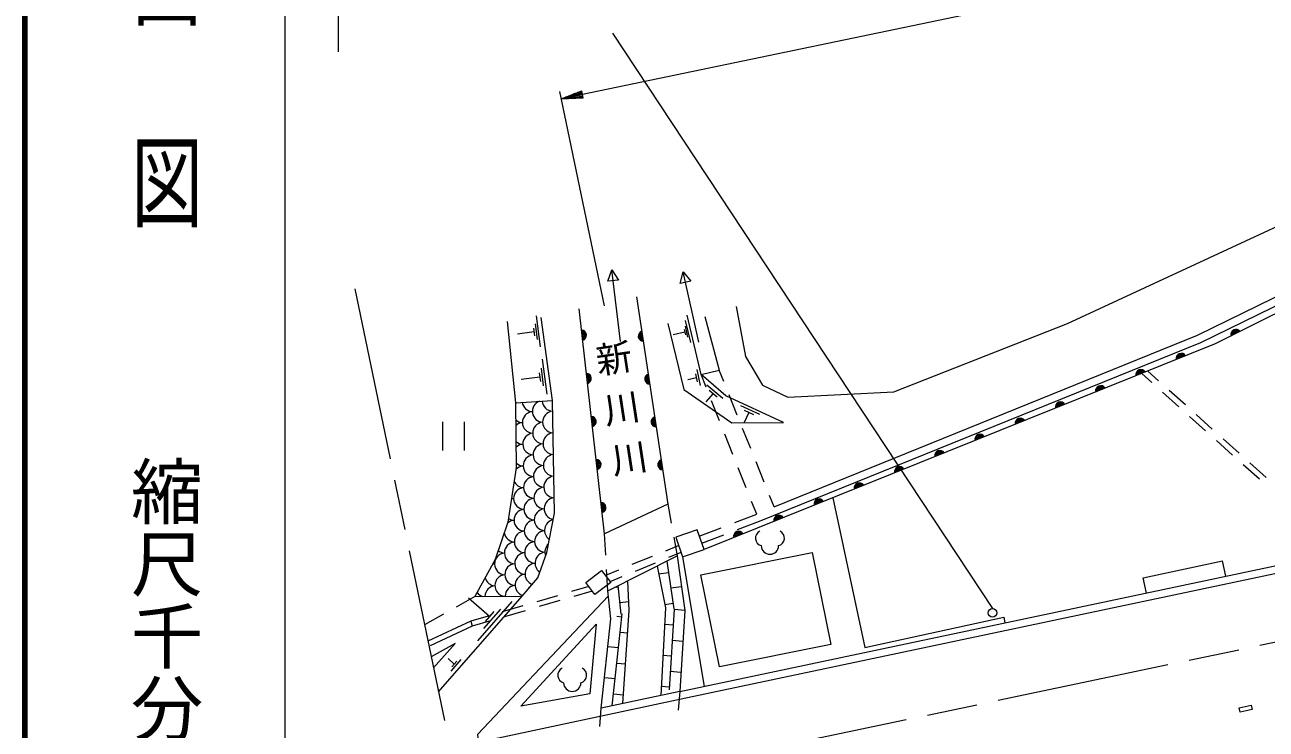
# Model space of a CAD drawing. Units: millimetres, scale not verified. Extents: x 40000 to 680000, y 20000 to 380000.
# Drawn here: x 40000 to 125886, y 272047 to 320789 of the extents above; entities that cross this region are included whole.
import ezdxf
from ezdxf.enums import TextEntityAlignment as Align

# ---------------------------------------------------------------- set-up
doc = ezdxf.new("R2010")
doc.units = ezdxf.units.MM
doc.header["$LTSCALE"] = 1000
doc.linetypes.add('CHAIN', pattern=[18.5, 12, -1.5, 3.5, -1.5])
for name, color, linetype, lineweight in [('M-BGD', 7, 'Continuous', 13), ('M-BMK', 2, 'CHAIN', 13), ('M-STR-HTXT', 7, 'Continuous', 13), ('M-STR-STR1', 1, 'Continuous', 13), ('M-STR-STRC', 7, 'Continuous', 13), ('M-STR-STRD', 7, 'Continuous', 13), ('M-TTL', 2, 'Continuous', 140), ('M-TTL-BAND', 7, 'Continuous', 13)]:
    doc.layers.add(name, color=color, linetype=linetype, lineweight=lineweight)
doc.layers.add('M-BMK-HTXT', color=7, linetype='Continuous')
doc.styles.add('@ＭＳ ゴシック', font='')
doc.styles.get('@ＭＳ ゴシック').set_extended_font_data('@MS Gothic')

msp = doc.modelspace()

# ---------------------------------------------------------------- linework, layer by layer
at = {"layer": 'M-BGD'}
for p, q in [((80326, 303039), (80607, 303829)), ((81216, 298866), (80607, 303829)), ((80607, 303829), (81070, 303130)), ((85339, 302881), (85540, 303695)), ((86639, 298817), (85540, 303695)), ((85540, 303695), (86071, 303046)), ((81070, 303130), (80326, 303039)), ((86071, 303046), (85339, 302881)), ((82328, 301969), (84499, 287610)), ((75378, 300640), (75651, 298509)), ((80113, 285555), (78351, 301138)), ((86785, 296587), (85834, 300687)), ((75197, 299805), (75265, 299272)), ((75305, 300089), (75441, 299024)), ((85676, 299928), (85858, 299166)), ((85687, 300333), (86050, 298809)), ((87048, 300595), (88038, 296883)), ((75231, 299538), (74095, 299393)), ((85665, 299523), (84852, 299329)), ((85620, 299713), (85711, 299332)), ((75797, 297658), (76108, 295233)), ((75629, 296404), (74336, 296238)), ((75590, 296707), (75668, 296100)), ((75713, 297031), (75869, 295818)), ((86461, 296351), (85871, 296226)), ((86403, 296628), (86520, 296075)), ((86491, 296936), (86726, 295829)), ((86785, 296587), (88038, 296883)), ((87138, 295703), (86785, 296587)), ((88352, 296102), (88038, 296883)), ((117979, 296026), (117276, 296659)), ((118440, 296154), (117693, 296826)), ((87195, 295884), (88289, 294959)), ((87345, 295507), (87892, 295045)), ((120299, 294482), (119184, 295485)), ((87619, 295276), (87126, 294692)), ((88064, 293381), (87508, 294774)), ((89287, 293783), (88726, 295174)), ((119838, 294354), (118723, 295357)), ((89527, 294447), (90825, 293842)), ((89770, 294123), (90420, 293820)), ((90095, 293971), (89772, 293279)), ((122158, 292810), (121043, 293813)), ((68898, 293325), (68898, 291325)), ((70398, 293325), (70398, 291325)), ((121697, 292682), (120581, 293685)), ((88990, 291059), (88434, 292452)), ((90221, 291464), (89660, 292856)), ((123555, 291010), (122440, 292014)), ((124017, 291138), (122901, 292142)), ((91155, 289145), (90595, 290537)), ((125414, 289339), (124299, 290342)), ((125875, 289467), (124760, 290470)), ((89916, 288737), (89360, 290130)), ((90639, 286924), (90286, 287808)), ((91844, 287437), (91529, 288218)), ((84499, 287610), (80113, 285555)), ((84499, 287610), (84729, 286314)), ((89114, 286341), (90639, 286924)), ((89299, 285856), (90824, 286438)), ((80197, 284092), (80113, 285555)), ((84904, 285329), (85134, 284033)), ((86655, 285403), (88180, 285985)), ((86840, 284917), (88365, 285499)), ((85240, 284748), (84325, 284377)), ((84564, 283942), (85402, 284286)), ((83398, 284001), (82008, 283438)), ((82252, 282990), (83639, 283561)), ((84427, 283679), (84901, 280365)), ((85313, 274652), (130648, 284224)), ((85421, 274143), (130737, 283711)), ((85514, 283965), (87012, 275010)), ((117380, 282530), (122872, 283690)), ((123096, 282629), (122872, 283690)), ((81081, 283062), (80166, 282691)), ((80338, 281631), (80254, 283093)), ((80490, 282264), (81328, 282609)), ((84544, 282863), (83858, 282764)), ((79015, 281916), (77813, 281563)), ((80804, 281864), (81066, 281890)), ((81254, 280002), (81056, 281990)), ((85438, 281904), (84696, 281798)), ((117604, 281470), (117380, 282530)), ((71141, 281235), (69833, 280498)), ((72142, 279842), (70695, 281109)), ((73691, 280882), (71316, 278169)), ((76854, 281282), (75414, 280860)), ((77025, 280948), (75585, 280526)), ((79254, 281601), (77984, 281229)), ((81173, 280820), (81785, 280882)), ((68962, 280007), (67655, 279270)), ((72917, 280362), (71729, 279006)), ((72439, 280181), (71845, 279503)), ((74455, 280579), (73015, 280156)), ((74626, 280244), (73186, 279822)), ((80646, 273659), (81326, 280035)), ((84848, 280734), (84291, 280655)), ((84926, 280362), (84569, 274763)), ((85672, 280271), (84923, 280318)), ((70853, 279523), (67890, 278138)), ((70957, 279169), (68044, 277808)), ((72056, 279875), (70853, 279523)), ((70853, 279523), (70957, 279169)), ((72227, 279541), (70957, 279169)), ((80955, 279867), (81304, 279829)), ((84855, 279245), (84271, 279283)), ((81190, 278760), (81705, 278705)), ((80330, 277771), (81076, 277692)), ((85535, 278125), (84786, 278173)), ((69711, 276553), (69282, 276929)), ((70172, 276862), (69466, 276056)), ((69888, 276754), (69535, 276351)), ((80962, 276623), (81557, 276559)), ((84718, 277100), (84151, 277136)), ((85398, 275979), (84650, 276027)), ((80102, 275633), (80848, 275554)), ((84581, 274954), (84030, 274989)), ((80734, 274485), (81409, 274413))]:
    msp.add_line(p, q, dxfattribs=at)
for points in [[(89209, 301292), (89850, 297832), (91029, 295858), (92798, 295012), (100128, 295397), (112150, 300126), (140295, 313186), (145165, 314544), (153086, 316069), (158212, 316172), (165799, 315493), (174079, 313416), (176898, 319466)], [(91844, 287437), (121138, 299318), (137972, 307556), (139767, 308353), (145846, 310361), (149205, 311228), (154341, 311829), (160791, 311820), (163690, 311572), (168567, 310481), (181054, 306412), (191928, 301210), (193412, 299759)], [(192975, 298979), (190812, 300905), (180127, 305775), (168275, 309576), (163560, 310543), (159799, 310960), (155588, 310907), (148900, 310198), (145696, 309291), (138597, 306821), (122361, 298703), (86992, 284482)], [(90824, 286438), (121370, 298797), (138213, 307039), (139973, 307820), (146006, 309814), (149310, 310667), (154374, 311259), (160766, 311250), (163603, 311008), (168416, 309930), (180841, 305881), (191597, 300737), (193123, 299243)], [(68618, 274632), (74411, 281249), (75483, 282513), (76115, 284272), (76637, 287006), (76500, 294798), (75730, 300542)], [(73367, 300267), (73944, 294633), (76500, 294798)], [(84478, 300130), (85585, 295558), (88922, 293251), (92485, 293279), (88510, 295125), (86785, 296587)], [(73944, 294633), (73999, 290126), (73422, 286374), (72542, 283791), (71141, 281235), (74411, 281249)], [(95901, 288064), (98118, 277699), (107725, 279802), (107800, 279400)], [(83741, 283335), (84336, 280433), (83995, 274371)], [(81368, 273813), (81812, 280254), (81722, 282324)], [(80372, 281285), (71315, 271689), (71364, 271140), (85421, 274143)], [(68272, 276300), (69763, 277966), (68114, 277061)]]:
    msp.add_lwpolyline(points, dxfattribs=at)
for points in [[(85514, 283965), (86992, 284482), (86517, 285840), (85039, 285323)], [(79874, 273495), (80533, 279676), (80338, 281631), (85134, 284033), (85672, 280271), (85313, 274652)], [(86780, 282722), (94473, 284272), (95755, 277908), (88062, 276358)], [(78804, 282194), (79908, 283031), (80534, 282206), (79430, 281369)], [(74314, 273630), (79534, 279318), (79098, 274502)]]:
    msp.add_lwpolyline(points, close=True, dxfattribs=at)
for centre, radius, start, end in [((78504, 299302), 354, 285.2454, 87.65057), ((78504, 299302), 283, 287.46943, 85.42653), ((78504, 299302), 212, 291.21576, 81.68021), ((78504, 299302), 142, 298.92749, 73.96848), ((78504, 299302), 100, 309.24515, 63.65082), ((78504, 299302), 100, 309.24515, 63.65082), ((82795, 299247), 354, 107.39408, 269.79925), ((82795, 299247), 283, 109.61811, 267.57522), ((82795, 299247), 212, 113.36444, 263.82889), ((82795, 299247), 142, 121.07617, 256.11716), ((82795, 299247), 100, 131.39383, 245.7995), ((82795, 299247), 100, 131.39383, 245.7995), ((123795, 299360), 354, 35.36246, 197.76764), ((123795, 299360), 283, 37.5865, 195.5436), ((123795, 299360), 212, 41.33283, 191.79728), ((123795, 299360), 142, 49.04456, 184.08555), ((123795, 299360), 100, 59.36222, 173.76788), ((123795, 299360), 100, 59.36222, 173.76788), ((120006, 297698), 354, 30.70188, 193.10706), ((120006, 297698), 283, 32.92592, 190.88302), ((120006, 297698), 212, 36.67225, 187.13669), ((120006, 297698), 142, 44.38398, 179.42496), ((120006, 297698), 100, 54.70164, 169.1073), ((120006, 297698), 100, 54.70164, 169.1073), ((78841, 296321), 354, 285.2454, 87.65057), ((78841, 296321), 283, 287.46943, 85.42653), ((78841, 296321), 212, 291.21576, 81.68021), ((78841, 296321), 142, 298.92749, 73.96848), ((78841, 296321), 100, 309.24515, 63.65082), ((78841, 296321), 100, 309.24515, 63.65082), ((83243, 296281), 354, 107.39408, 269.79925), ((83243, 296281), 283, 109.61811, 267.57522), ((83243, 296281), 212, 113.36444, 263.82889), ((83243, 296281), 142, 121.07617, 256.11716), ((83243, 296281), 100, 131.39383, 245.7995), ((83243, 296281), 100, 131.39383, 245.7995), ((117222, 296579), 354, 30.70188, 193.10706), ((117222, 296579), 283, 32.92592, 190.88302), ((117222, 296579), 212, 36.67225, 187.13669), ((117222, 296579), 142, 44.38398, 179.42496), ((117222, 296579), 100, 54.70164, 169.1073), ((117222, 296579), 100, 54.70164, 169.1073), ((114439, 295460), 354, 30.70188, 193.10706), ((114439, 295460), 283, 32.92592, 190.88302), ((114439, 295460), 212, 36.67225, 187.13669), ((114439, 295460), 142, 44.38398, 179.42496), ((114439, 295460), 100, 54.70164, 169.1073), ((114439, 295460), 100, 54.70164, 169.1073), ((74465, 294012), 752, 123.33761, 133.79984), ((75152, 294774), 752, 188.50322, 267.06053), ((75865, 294037), 752, 110.71153, 267.06053), ((76552, 294799), 752, 183.50678, 267.06053), ((111656, 294340), 354, 30.70188, 193.10706), ((111656, 294340), 283, 32.92592, 190.88302), ((75178, 293275), 752, 94.96027, 267.06053), ((76578, 293299), 752, 94.96027, 267.06053), ((111656, 294340), 212, 36.67225, 187.13669), ((111656, 294340), 142, 44.38398, 179.42496), ((111656, 294340), 100, 54.70164, 169.1073), ((111656, 294340), 100, 54.70164, 169.1073), ((74465, 294012), 752, 227.59754, 267.06053), ((74492, 292512), 752, 94.96027, 134.65768), ((75891, 292537), 752, 94.96027, 267.06053), ((79178, 293340), 354, 285.2454, 87.65057), ((79178, 293340), 283, 287.46943, 85.42653), ((79178, 293340), 212, 291.21576, 81.68021), ((79178, 293340), 142, 298.92749, 73.96848), ((79178, 293340), 100, 309.24515, 63.65082), ((79178, 293340), 100, 309.24515, 63.65082), ((83692, 293315), 354, 107.39408, 269.79925), ((83692, 293315), 283, 109.61811, 267.57522), ((83692, 293315), 212, 113.36444, 263.82889), ((83692, 293315), 142, 121.07617, 256.11716), ((83692, 293315), 100, 131.39383, 245.7995), ((83692, 293315), 100, 131.39383, 245.7995), ((108872, 293221), 354, 30.70188, 193.10706), ((108872, 293221), 283, 32.92592, 190.88302), ((108872, 293221), 212, 36.67225, 187.13669), ((108872, 293221), 142, 44.38398, 179.42496), ((108872, 293221), 100, 54.70164, 169.1073), ((108872, 293221), 100, 54.70164, 169.1073), ((75205, 291775), 752, 94.96027, 267.06053), ((76605, 291799), 752, 94.96027, 267.06053), ((106089, 292102), 354, 30.70188, 193.10706), ((106089, 292102), 283, 32.92592, 190.88302), ((106089, 292102), 212, 36.67225, 187.13669), ((106089, 292102), 142, 44.38398, 179.42496), ((106089, 292102), 100, 54.70164, 169.1073), ((106089, 292102), 100, 54.70164, 169.1073), ((74492, 292512), 752, 226.73971, 267.06053), ((74518, 291013), 752, 94.96027, 135.52808), ((75918, 291037), 752, 94.96027, 267.06053), ((103305, 290983), 354, 30.70188, 193.10706), ((103305, 290983), 283, 32.92592, 190.88302), ((103305, 290983), 212, 36.67225, 187.13669), ((74518, 291013), 752, 225.86931, 267.06053), ((75231, 290275), 752, 94.96027, 267.06053), ((76631, 290300), 752, 94.96027, 267.06053), ((79515, 290359), 354, 285.2454, 87.65057), ((79515, 290359), 283, 287.46943, 85.42653), ((79515, 290359), 212, 291.21576, 81.68021), ((79515, 290359), 142, 298.92749, 73.96848), ((79515, 290359), 100, 309.24515, 63.65082), ((79515, 290359), 100, 309.24515, 63.65082), ((84140, 290348), 354, 107.39408, 269.79925), ((84140, 290348), 283, 109.61811, 267.57522), ((84140, 290348), 212, 113.36444, 263.82889), ((84140, 290348), 142, 121.07617, 256.11716), ((84140, 290348), 100, 131.39383, 245.7995), ((84140, 290348), 100, 131.39383, 245.7995), ((103305, 290983), 142, 44.38398, 179.42496), ((103305, 290983), 100, 54.70164, 169.1073), ((103305, 290983), 100, 54.70164, 169.1073), ((74545, 289513), 752, 94.96027, 138.54393), ((75258, 288775), 752, 94.96027, 267.06053), ((75944, 289537), 752, 94.96027, 267.06053), ((76657, 288800), 752, 94.96027, 267.06053), ((100522, 289864), 354, 30.70188, 193.10706), ((100522, 289864), 283, 32.92592, 190.88302), ((100522, 289864), 212, 36.67225, 187.13669), ((100522, 289864), 142, 44.38398, 179.42496), ((100522, 289864), 100, 54.70164, 169.1073), ((100522, 289864), 100, 54.70164, 169.1073), ((74571, 288013), 752, 94.96027, 267.06053), ((74545, 289513), 752, 203.96375, 267.06053), ((75971, 288038), 752, 94.96027, 267.06053), ((97738, 288745), 354, 30.70188, 193.10706), ((97738, 288745), 283, 32.92592, 190.88302), ((97738, 288745), 212, 36.67225, 187.13669), ((97738, 288745), 142, 44.38398, 179.42496), ((97738, 288745), 100, 54.70164, 169.1073), ((97738, 288745), 100, 54.70164, 169.1073), ((73884, 287251), 752, 94.96027, 106.78156), ((73858, 288751), 752, 255.92752, 267.06053), ((75284, 287275), 752, 94.96027, 267.06053), ((76684, 287300), 752, 94.96027, 259.89759), ((79852, 287378), 354, 285.2454, 87.65057), ((94955, 287625), 354, 30.70188, 193.10706), ((94955, 287625), 283, 32.92592, 190.88302), ((94955, 287625), 212, 36.67225, 187.13669), ((94955, 287625), 142, 44.38398, 179.42496), ((94955, 287625), 100, 54.70164, 169.1073), ((94955, 287625), 100, 54.70164, 169.1073), ((74597, 286513), 752, 94.96027, 267.06053), ((75997, 286538), 752, 94.96027, 267.06053), ((79852, 287378), 283, 287.46943, 85.42653), ((79852, 287378), 212, 291.21576, 81.68021), ((79852, 287378), 142, 298.92749, 73.96848), ((79852, 287378), 100, 309.24515, 63.65082), ((79852, 287378), 100, 309.24515, 63.65082), ((92172, 286506), 354, 30.70188, 193.10706), ((73911, 285751), 752, 94.96027, 133.21326), ((73884, 287251), 752, 235.72612, 267.06053), ((75311, 285776), 752, 94.96027, 267.06053), ((76710, 285800), 752, 102.54127, 235.83722), ((92172, 286506), 283, 32.92592, 190.88302), ((92172, 286506), 212, 36.67225, 187.13669), ((92172, 286506), 142, 44.38398, 179.42496), ((92172, 286506), 100, 54.70164, 169.1073), ((92172, 286506), 100, 54.70164, 169.1073), ((73911, 285751), 752, 189.18697, 267.06053), ((74624, 285013), 752, 94.96027, 267.06053), ((76024, 285038), 752, 94.96027, 267.06053), ((89388, 285387), 354, 30.70188, 193.10706), ((89388, 285387), 283, 32.92592, 190.88302), ((89388, 285387), 212, 36.67225, 187.13669), ((89388, 285387), 142, 44.38398, 179.42496), ((89388, 285387), 100, 54.70164, 169.1073), ((89388, 285387), 100, 54.70164, 169.1073), ((91086, 285267), 536, 116.08703, 255.33416), ((92015, 285267), 536, 284.66584, 63.91297), ((73224, 284989), 752, 231.00951, 267.06053), ((73937, 284251), 752, 94.96027, 267.06053), ((75337, 284276), 752, 94.96027, 267.06053), ((76050, 283538), 752, 94.96027, 235.83536), ((76737, 284301), 752, 132.8112, 200.29828), ((91551, 284748), 600, 180, 0), ((72564, 282727), 752, 94.96027, 106.16027), ((72537, 284227), 752, 257.77179, 267.06053), ((73251, 283489), 752, 94.96027, 267.06053), ((73964, 282751), 752, 94.96027, 267.06053), ((74650, 283514), 752, 94.96027, 267.06053), ((75363, 282776), 752, 94.96027, 250.05362), ((73277, 281989), 752, 94.96027, 262.72187), ((74677, 282014), 752, 94.96027, 252.58176), ((72590, 281227), 752, 94.96027, 179.17266), ((72564, 282727), 752, 196.36014, 267.06053), ((73990, 281252), 752, 94.96027, 180.60598), ((75390, 281276), 752, 125.46229, 153.95342), ((71877, 281965), 752, 218.14877, 255.34313), ((77408, 275778), 536, 116.08703, 255.33416), ((78336, 275778), 536, 284.66584, 63.91297), ((77872, 275260), 600, 180, 0)]:
    msp.add_arc(centre, radius, start, end, dxfattribs=at)
at = {"layer": 'M-BMK'}
for p, q in [((62827, 302508), (70191, 267064)), ((71136, 266445), (168395, 286876))]:
    msp.add_line(p, q, dxfattribs=at)
at = {"layer": 'M-STR-HTXT'}
for p, q in [((78582, 315984), (183671, 337886)), ((80099, 301353), (77012, 316168)), ((77114, 315678), (78531, 316229)), ((77681, 315898), (78562, 316082)), ((78551, 316131), (77964, 316009)), ((78247, 316119), (78541, 316180)), ((78633, 315739), (78531, 316229)), ((77114, 315678), (78582, 315984)), ((77114, 315678), (78633, 315739)), ((78572, 316033), (77397, 315788)), ((78592, 315935), (77417, 315690)), ((77721, 315703), (78602, 315886)), ((78613, 315837), (78025, 315715)), ((78329, 315727), (78623, 315788))]:
    msp.add_line(p, q, dxfattribs=at)
at = {"layer": 'M-STR-STR1'}
for p, q in [((85313, 274652), (85211, 273366)), ((79780, 272223), (79874, 273495))]:
    msp.add_line(p, q, dxfattribs=at)
at = {"layer": 'M-STR-STRC'}
for p, q in [((61690, 331109), (61690, 318926)), ((80653, 320205), (106962, 280402))]:
    msp.add_line(p, q, dxfattribs=at)
msp.add_circle((106949, 280097), 305, dxfattribs=at)
at = {"layer": 'M-STR-STRD'}
msp.add_lwpolyline([(124012, 273515), (124844, 273705), (124912, 273410), (124079, 273220)], close=True, dxfattribs=at)
at = {"layer": 'M-TTL'}
msp.add_line((40000, 380000), (40000, 20000), dxfattribs=at)
at = {"layer": 'M-TTL-BAND'}
msp.add_line((58000, 370000), (58000, 20000), dxfattribs=at)

# ---------------------------------------------------------------- texts
at = {"layer": 'M-BMK-HTXT', "insert": (80197, 293608), "char_height": 1833, "attachment_point": 8, "rotation": 278.656, "style": '@ＭＳ ゴシック'}
msp.add_mtext('\\T1.4;新川川', dxfattribs=at)
at = {"layer": 'M-TTL-BAND', "style": '@ＭＳ ゴシック', "width": 1.4}
msp.add_text('平  面  図', height=3666, rotation=270, dxfattribs=at).set_placement((49777, 306475), align=Align.MIDDLE_RIGHT)
at = {"layer": 'M-TTL-BAND', "style": '@ＭＳ ゴシック'}
msp.add_text('縮尺千分の一', height=3666, rotation=270, dxfattribs=at).set_placement((49777, 261030), align=Align.MIDDLE_RIGHT)

doc.saveas('drawing.dxf')
